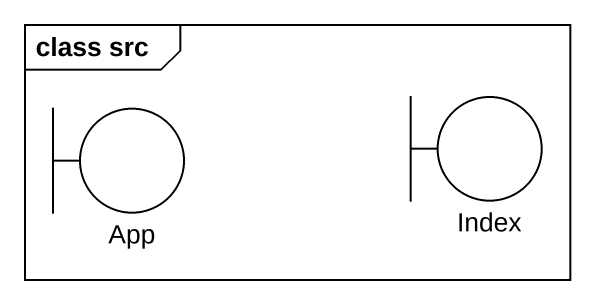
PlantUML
@startuml
mainframe class src
boundary App
boundary Index
@enduml
